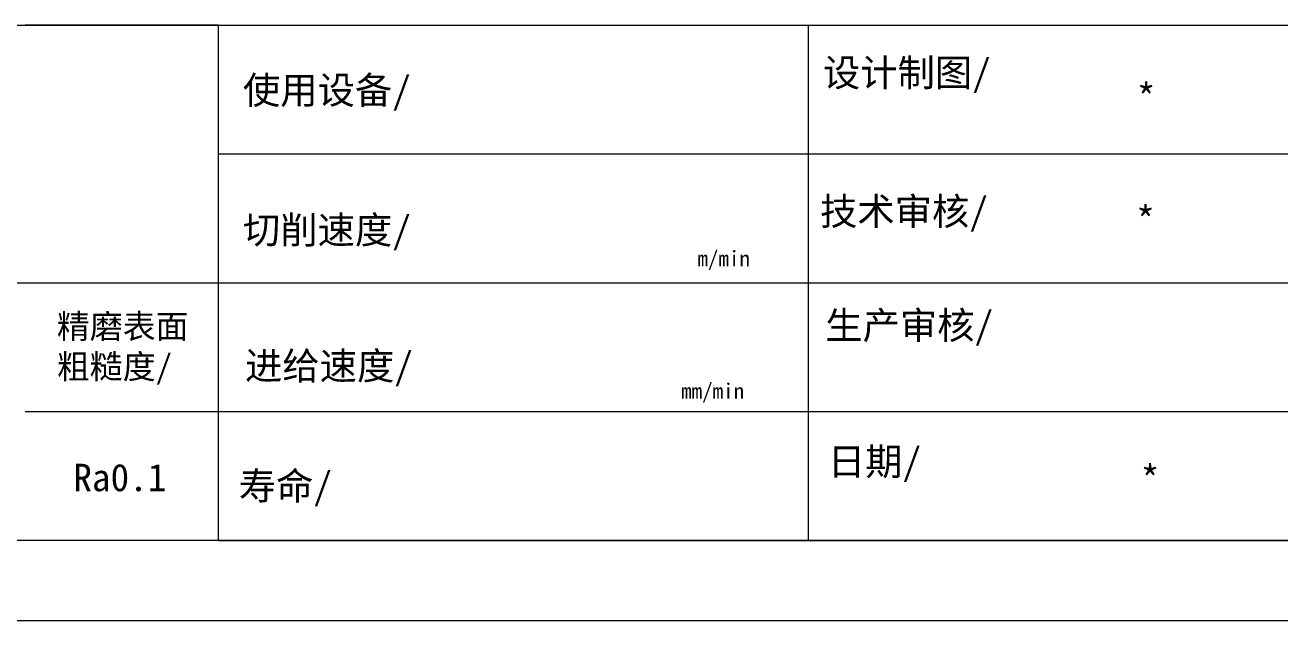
# Model space of a CAD drawing. Header units: millimetres. Extents: x 2250 to 2547, y 1170 to 1380.
# Drawn here: x 2366.5 to 2444.5, y 1175 to 1212 of the extents above; entities that cross this region are included whole.
import ezdxf
from ezdxf.enums import TextEntityAlignment as Align

# ---------------------------------------------------------------- set-up
doc = ezdxf.new("R2010")
doc.units = ezdxf.units.MM
doc.layers.add('图框', color=7, linetype='Continuous', lineweight=35)
doc.styles.get("Standard").update_dxf_attribs({"font": 'arial.ttf'})
doc.styles.add('样式 1', font='simsunb.ttf')

# ---------------------------------------------------------------- blocks, each defined once
blk = doc.blocks.new('TYFrame_XT')
at = {"layer": '图框', "color": 0, "lineweight": 9}
for p, q in [((10, 42), (128.528, 42)), ((128.528, 42), (128.528, 10)), ((128.528, 42), (287, 42)), ((128.528, 34), (233.724, 34))]:
    blk.add_line(p, q, dxfattribs=at)
at = {"layer": '图框', "lineweight": 9}
for p, q in [((128.528, 42), (116.528, 42)), ((165.208, 10), (165.208, 42)), ((10, 26), (128.528, 26)), ((128.528, 26), (287, 26)), ((116.523, 18), (128.528, 18)), ((128.528, 18), (287, 18)), ((128.528, 10), (10, 10)), ((287, 10), (128.528, 10)), ((292, 5), (5, 5))]:
    blk.add_line(p, q, dxfattribs=at)
at = {"layer": '图框', "color": 4, "lineweight": 9}
blk.add_line((128.528, 10), (287, 10), dxfattribs=at)
at = {"layer": '图框', "lineweight": 9, "char_height": 1.7, "attachment_point": 1}
for s, insert, width in [('{\\fNSimSun|b0|i0|c134|p49;设计制图/\\P}', (166.096, 39.892), 14.11582), ('{\\fNSimSun|b0|i0|c134|p49;使用设备/}', (130.062, 38.81), 13.1299), ('{\\fNSimSun|b0|i0|c134|p49;技术审核/\\P}', (165.916, 31.284), 13.1299), ('{\\fNSimSun|b0|i0|c134|p49;切削速度/}', (130.062, 30.128), 13.1299), ('{\\fNSimSun|b1|i0|c134|p49;\\H0.882353x;精磨表面\\P粗糙度/\\fNSimSun|b0|i0|c134|p49;\\P\\P}', (118.499, 24.043), 20.69443), ('{\\fNSimSun|b0|i0|c134|p49;生产审核/\\P}', (166.24, 24.203), 14.44263), ('{\\fNSimSun|b0|i0|c134|p49;进给速度/}', (130.189, 21.686), 13.1299), ('{\\fNSimSun|b1|i0|c134|p49;Ra0.1\\P}', (119.523, 14.756), 14.11582), ('{\\fNSimSun|b0|i0|c134|p49;寿命/\\P}', (129.799, 14.232), 13.1299)]:
    blk.add_mtext(s, dxfattribs=dict(at, insert=insert, width=width))
at = {"layer": '图框', "lineweight": 9, "char_height": 0.96, "width": 25.34, "attachment_point": 1, "style": '样式 1'}
for s, insert in [('m/min', (158.298, 27.984)), ('mm/min', (157.284, 19.751))]:
    blk.add_mtext(s, dxfattribs=dict(at, insert=insert))
at = {"layer": '图框', "lineweight": 9, "insert": (166.406, 18.078), "char_height": 1.4, "attachment_point": 1}
blk.add_mtext('{\\fSimSun|b0|i0|c134|p54;\\P\\H1.214x;日期\\fNSimSun|b0|i0|c134|p49;/}', dxfattribs=at)
at = {"layer": '图框', "style": '样式 1'}
for tag, p in [('设计', (186.182, 37.499)), ('冷却', (222.232, 37.52)), ('刀具名称', (254.697, 31.772)), ('涂层', (224.342, 31.444)), ('审核', (186.14, 29.879)), ('厚度', (224.332, 27.785)), ('刀具材料', (222.455, 21.546)), ('规格型号', (265.453, 21.215)), ('日期', (186.423, 13.786)), ('被加工材料', (222.743, 13.913)), ('客户名称', (265.454, 13.306))]:
    blk.add_attdef(tag, text='', height=1.73, dxfattribs=at).set_placement(p, align=Align.MIDDLE_CENTER)

msp = doc.modelspace()

# ---------------------------------------------------------------- block references
at = {"color": 0}
ref = msp.add_blockref('TYFrame_XT', (2250, 1170), dxfattribs=at)
ref.add_attrib('日期', '*', dxfattribs={"layer": '图框', "height": 1.73, "style": '样式 1'}).set_placement((2436.4233, 1183.7858), align=Align.MIDDLE_CENTER)
ref.add_attrib('审核', '*', dxfattribs={"layer": '图框', "height": 1.73, "style": '样式 1'}).set_placement((2436.14, 1199.8791), align=Align.MIDDLE_CENTER)
ref.add_attrib('设计', '*', dxfattribs={"layer": '图框', "height": 1.73, "style": '样式 1'}).set_placement((2436.1816, 1207.4988), align=Align.MIDDLE_CENTER)

doc.saveas('drawing.dxf')
